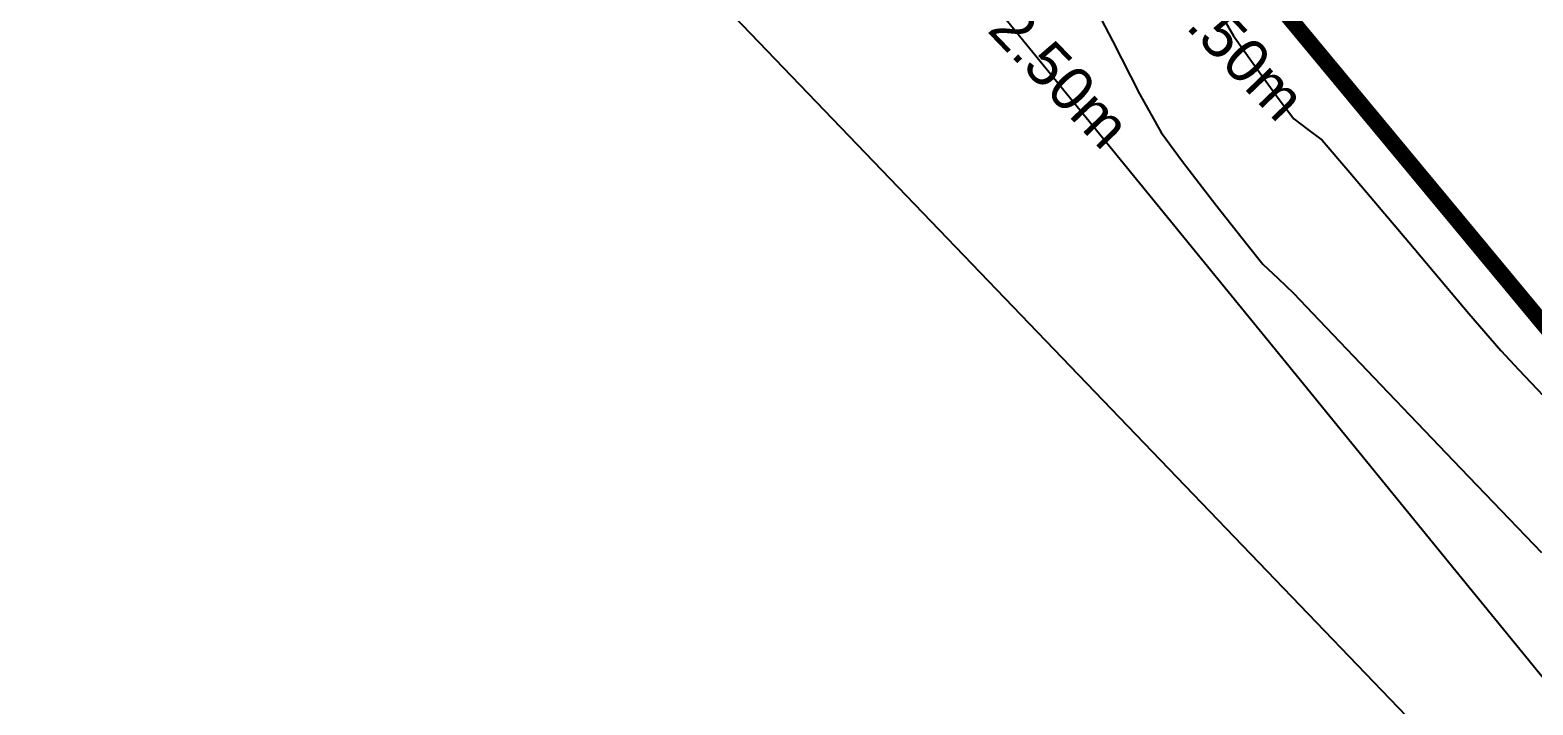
# Model space of a CAD drawing. Header units: metres. Extents: x 2687650.8 to 2687727.1, y 1234407.3 to 1234484.3.
# Drawn here: x 2687661.21 to 2687670.58, y 1234433.66 to 1234437.87 of the extents above; entities that cross this region are included whole.
import ezdxf

# ---------------------------------------------------------------- set-up
doc = ezdxf.new("R2010")
doc.units = ezdxf.units.M
for name, color, linetype, true_color in [('PDF_060-Kataster_Hauptinfo.060', 7, 'Continuous', 0x7f7f7f), ('PDF_062_Bauten.062 Bauteilschraffuren', 7, 'Continuous', 0x7f7f7f), ('PDF_3D_Kurven-Nebenhoehen', 7, 'Continuous', 0xdda500)]:
    doc.layers.add(name, color=color, linetype=linetype, true_color=true_color)
for name, color, linetype in [('PDF_A__RAND', 7, 'Continuous'), ('PDF_AV_01611-Parzelle', 7, 'Continuous'), ('PDF_Text', 7, 'Continuous')]:
    doc.layers.add(name, color=color, linetype=linetype)
doc.styles.add('PDF Arial', font='arial.ttf')

# ---------------------------------------------------------------- blocks, each defined once
blk = doc.blocks.new('A$C1c84ec86')
at = {"layer": 'PDF_060-Kataster_Hauptinfo.060', "lineweight": 18}
blk.add_lwpolyline([(643.69, 2809.29), (483.03, 548.44), (465.04, 388.84), (1459.68, 316.24), (3414.46, 173.36), (3333.6, 2121.15)], dxfattribs=at)
at = {"layer": 'PDF_062_Bauten.062 Bauteilschraffuren', "lineweight": 18}
blk.add_lwpolyline([(3332.75, 2138.08), (3333.6, 2121.57), (3358.36, 1523.6), (3376.14, 1092.22), (3376.35, 1092.22), (3414.46, 173.57), (465.04, 388.84), (483.03, 548.65), (515.84, 1009.24), (643.69, 2809.29), (760.11, 2801.88), (1044.17, 2801.88), (2574.76, 2801.88)], dxfattribs=at)
at = {"layer": 'PDF_3D_Kurven-Nebenhoehen', "lineweight": 25}
for points in [[(2341.29, 221.62), (2364.36, 216.12), (2385.1, 212.94), (2412.62, 209.13), (2427.65, 207.44), (2438.44, 209.13), (2449.45, 210.82), (2475.91, 209.34), (2532.64, 205.74), (2590.63, 201.93), (2621.11, 200.24), (2637.62, 200.03), (2659.64, 199.82)], [(2290.06, 166.58), (2314.19, 159.6), (2349.75, 148.8), (2376.42, 141.82), (2398.65, 138.86), (2432.52, 135.05), (2464.06, 132.08), (2479.51, 130.6), (2492.63, 131.24), (2505.75, 131.87), (2529.04, 131.87), (2584.71, 131.66), (2656.89, 131.45), (2729.49, 131.24)], [(1917.1, 138.64), (1913.71, 138.86), (1901.44, 139.49), (1872.44, 140.76), (1823.96, 143.09), (1767.66, 146.48), (1742.47, 149.23), (1765.12, 150.07), (1819.1, 149.44), (1884.08, 147.75), (1939.96, 146.05), (1966.21, 145.21), (1979.33, 144.15), (1997.11, 142.45), (2010.23, 141.18), (2041.77, 138.64), (2123.27, 132.08), (2242.44, 122.35), (2386.8, 110.49), (2543.64, 97.79), (2700.7, 84.88), (2845.49, 73.24)]]:
    blk.add_lwpolyline(points, dxfattribs=at)
at = {"layer": 'PDF_A__RAND', "lineweight": 25}
blk.add_lwpolyline([(6283.01, 4455.03), (6300.16, 4455.03), (0, 4455.03), (0, 0), (6300.16, 0), (6300.16, 4455.03), (6300.16, 4430.05)], dxfattribs=at)
at = {"layer": 'PDF_AV_01611-Parzelle', "lineweight": 0}
blk.add_lwpolyline([(1459.68, 316.13, 10, 10, 0), (3414.46, 173.46, 10, 10, 0), (3332.64, 2138.72, 10, 10, 0)], format="xyseb", dxfattribs=at)
at = {"layer": 'PDF_Text', "char_height": 27.0014, "attachment_point": 7, "style": 'PDF Arial'}
for s, insert in [('5x Rühlwandträger HEB 240, L=10.50m', (1755.38, 189.72)), ('Einbindetiefe Trägerfuss min. 2.50m', (1754.11, 98.91))]:
    blk.add_mtext(s, dxfattribs=dict(at, insert=insert))

msp = doc.modelspace()

# ---------------------------------------------------------------- block references
at = {"xscale": 0.01, "yscale": 0.01, "zscale": 0.01, "rotation": 313.8734409291175}
msp.add_blockref('A$C1c84ec86', (2687650.7677, 1234453.3784), dxfattribs=at)

doc.saveas('drawing.dxf')
